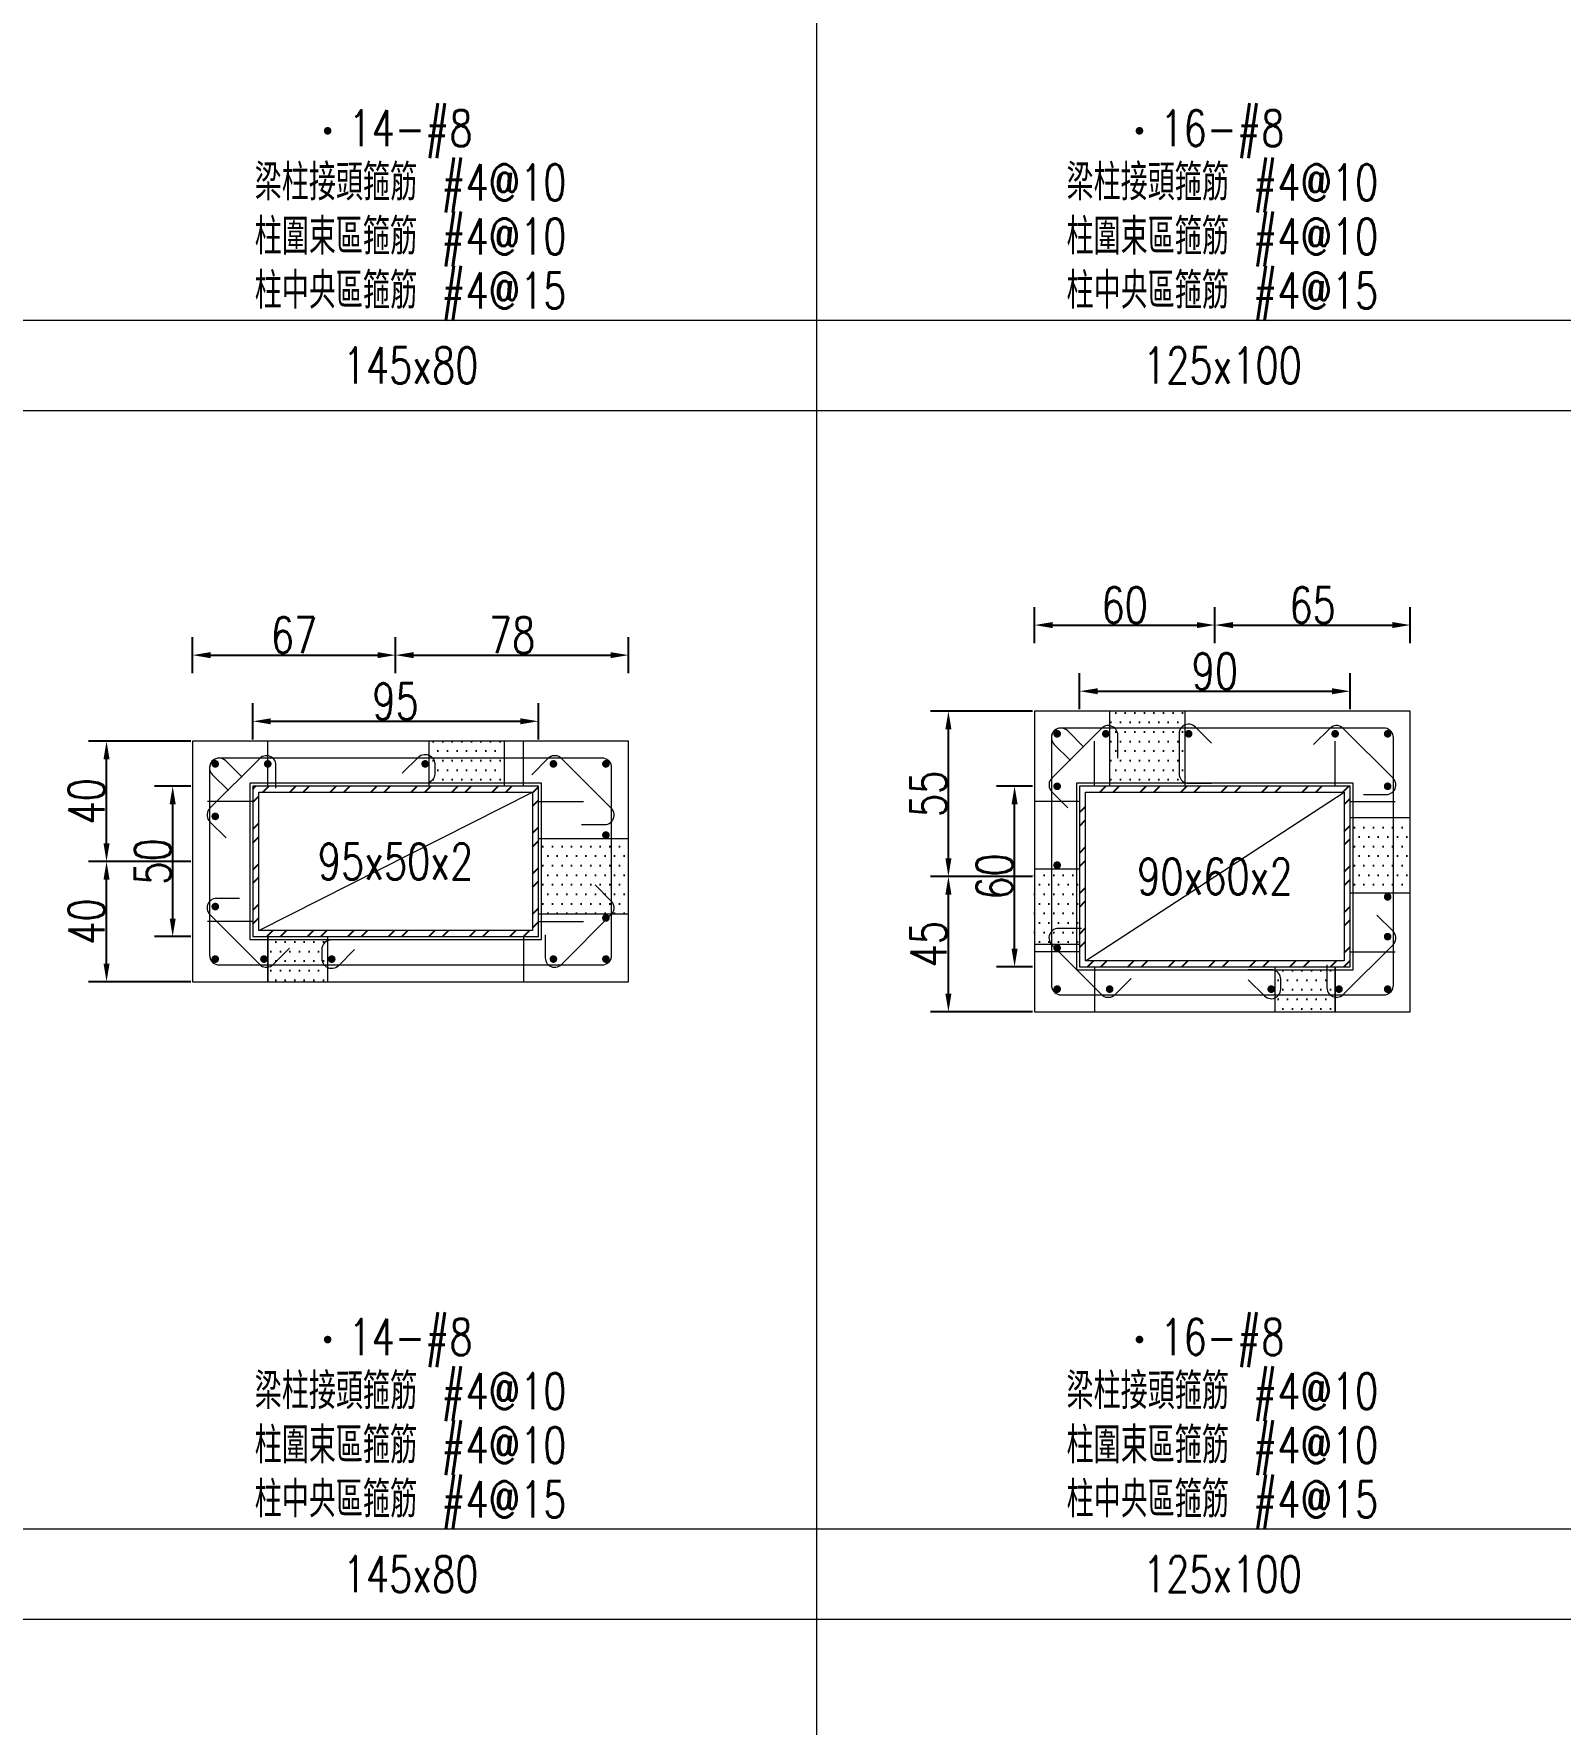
# Model space of a CAD drawing. Header units: millimetres. Extents: x 0 to 3905, y 0 to 8880.
# Drawn here: x 920 to 1427, y 7201 to 7763 of the extents above; entities that cross this region are included whole.
import ezdxf
from ezdxf.enums import TextEntityAlignment as Align

# ---------------------------------------------------------------- set-up
doc = ezdxf.new("R2010")
doc.units = ezdxf.units.MM
doc.layers.get('DEFPOINTS').update_dxf_attribs({"color": 3})
for name, color, linetype in [('Hatch線', 6, 'Continuous'), ('TC-鋼粱', 132, 'Continuous'), ('主筋斷面', 2, 'Continuous'), ('文字-主筋根數', 7, 'Continuous'), ('文字-剪力筋 中央區', 7, 'Continuous'), ('文字-剪力筋-BC', 7, 'Continuous'), ('文字-剪力筋-圍束區', 7, 'Continuous'), ('文字-斷面尺寸', 7, 'Continuous'), ('文字-輔助字', 7, 'Continuous'), ('柱斷面線', 4, 'Continuous'), ('標註字', 4, 'Continuous'), ('箍筋線', 1, 'Continuous'), ('網格線', 7, 'Continuous'), ('鋼柱', 11, 'Continuous')]:
    doc.layers.add(name, color=color, linetype=linetype)
doc.styles.add('note', font='txt.shx', dxfattribs={"width": 0.75, "height": 12})
doc.styles.add('txt', font='txt.shx', dxfattribs={"height": 0.2, "bigfont": 'chineset.shx'})
doc.dimstyles.new('RCAD_DIM', dxfattribs={"dimtxt": 12, "dimasz": 6, "dimexe": 6, "dimexo": 0.625, "dimtad": 1, "dimdec": 0, "dimdsep": 46, "dimtxsty": 'note', "dimcen": 2.5, "dimclrd": 256, "dimclre": 256, "dimclrt": 256, "dimadec": 0, "dimazin": 0, "dimtfac": 1, "dimtmove": 0, "dimatfit": 3, "dimfxl": 0, "dimtolj": 1, "dimarcsym": 0})

# ---------------------------------------------------------------- blocks, each defined once
blk = doc.blocks.new('*D654')
at = {"layer": 'DEFPOINTS', "color": 0}
for p in [(1087.5, 7534.62), (992.5, 7528), (1087.5, 7528)]:
    blk.add_point(p, dxfattribs=at)
at = {"layer": '標註字', "lineweight": -2}
for p, q in [((992.5, 7528.62), (992.5, 7540.62)), ((1087.5, 7528.62), (1087.5, 7540.62)), ((998.5, 7534.62), (1081.5, 7534.62))]:
    blk.add_line(p, q, dxfattribs=at)
at = {"layer": '標註字'}
for points in [[(998.5, 7535.62), (998.5, 7533.62), (992.5, 7534.62)], [(1081.5, 7533.62), (1081.5, 7535.62), (1087.5, 7534.62)]]:
    blk.add_solid(points, dxfattribs=at)
at = {"layer": '標註字', "insert": (1040, 7541.25), "char_height": 12, "attachment_point": 5, "style": 'note'}
blk.add_mtext('\\A1;95', dxfattribs=at)
blk = doc.blocks.new('*D655')
at = {"layer": 'DEFPOINTS', "color": 0}
for p in [(965.88, 7513), (972.5, 7513), (972.5, 7463)]:
    blk.add_point(p, dxfattribs=at)
at = {"layer": '標註字', "lineweight": -2}
for p, q in [((971.88, 7513), (959.88, 7513)), ((965.88, 7469), (965.88, 7507)), ((971.88, 7463), (959.88, 7463))]:
    blk.add_line(p, q, dxfattribs=at)
at = {"layer": '標註字'}
for points in [[(966.88, 7507), (964.88, 7507), (965.88, 7513)], [(964.88, 7469), (966.88, 7469), (965.88, 7463)]]:
    blk.add_solid(points, dxfattribs=at)
at = {"layer": '標註字', "insert": (959.25, 7488), "char_height": 12, "attachment_point": 5, "rotation": 90, "style": 'note'}
blk.add_mtext('\\A1;50', dxfattribs=at)
blk = doc.blocks.new('*D656')
at = {"layer": 'DEFPOINTS', "color": 0}
for p in [(1040, 7556.62), (972.5, 7550), (1040, 7550)]:
    blk.add_point(p, dxfattribs=at)
at = {"layer": '標註字', "lineweight": -2}
for p, q in [((972.5, 7550.62), (972.5, 7562.62)), ((1040, 7550.62), (1040, 7562.62)), ((978.5, 7556.62), (1034, 7556.62))]:
    blk.add_line(p, q, dxfattribs=at)
at = {"layer": '標註字'}
for points in [[(978.5, 7557.62), (978.5, 7555.62), (972.5, 7556.62)], [(1034, 7555.62), (1034, 7557.62), (1040, 7556.62)]]:
    blk.add_solid(points, dxfattribs=at)
at = {"layer": '標註字', "insert": (1006.25, 7563.25), "char_height": 12, "attachment_point": 5, "style": 'note'}
blk.add_mtext('\\A1;67', dxfattribs=at)
blk = doc.blocks.new('*D657')
at = {"layer": 'DEFPOINTS', "color": 0}
for p in [(1117.5, 7556.62), (1040, 7550), (1117.5, 7550)]:
    blk.add_point(p, dxfattribs=at)
at = {"layer": '標註字', "lineweight": -2}
for p, q in [((1040, 7550.62), (1040, 7562.62)), ((1117.5, 7550.62), (1117.5, 7562.62)), ((1046, 7556.62), (1111.5, 7556.62))]:
    blk.add_line(p, q, dxfattribs=at)
at = {"layer": '標註字'}
for points in [[(1046, 7557.62), (1046, 7555.62), (1040, 7556.62)], [(1111.5, 7555.62), (1111.5, 7557.62), (1117.5, 7556.62)]]:
    blk.add_solid(points, dxfattribs=at)
at = {"layer": '標註字', "insert": (1078.75, 7563.25), "char_height": 12, "attachment_point": 5, "style": 'note'}
blk.add_mtext('\\A1;78', dxfattribs=at)
blk = doc.blocks.new('*D658')
at = {"layer": 'DEFPOINTS', "color": 0}
for p in [(943.88, 7488), (972.5, 7488), (972.5, 7448)]:
    blk.add_point(p, dxfattribs=at)
at = {"layer": '標註字', "lineweight": -2}
for p, q in [((971.88, 7488), (937.88, 7488)), ((943.88, 7454), (943.88, 7482)), ((971.88, 7448), (937.88, 7448))]:
    blk.add_line(p, q, dxfattribs=at)
at = {"layer": '標註字'}
for points in [[(944.88, 7482), (942.88, 7482), (943.88, 7488)], [(942.88, 7454), (944.88, 7454), (943.88, 7448)]]:
    blk.add_solid(points, dxfattribs=at)
at = {"layer": '標註字', "insert": (937.25, 7468), "char_height": 12, "attachment_point": 5, "rotation": 90, "style": 'note'}
blk.add_mtext('\\A1;40', dxfattribs=at)
blk = doc.blocks.new('*D659')
at = {"layer": 'DEFPOINTS', "color": 0}
for p in [(943.88, 7528), (972.5, 7528), (972.5, 7488)]:
    blk.add_point(p, dxfattribs=at)
at = {"layer": '標註字', "lineweight": -2}
for p, q in [((971.88, 7528), (937.88, 7528)), ((943.88, 7494), (943.88, 7522)), ((971.88, 7488), (937.88, 7488))]:
    blk.add_line(p, q, dxfattribs=at)
at = {"layer": '標註字'}
for points in [[(944.88, 7522), (942.88, 7522), (943.88, 7528)], [(942.88, 7494), (944.88, 7494), (943.88, 7488)]]:
    blk.add_solid(points, dxfattribs=at)
at = {"layer": '標註字', "insert": (937.25, 7508), "char_height": 12, "attachment_point": 5, "rotation": 90, "style": 'note'}
blk.add_mtext('\\A1;40', dxfattribs=at)
blk = doc.blocks.new('Circle_Filled')
at = {"const_width": 0.5}
blk.add_lwpolyline([(-0.25, 0, 1), (0.25, 0, 1)], format="xyb", close=True, dxfattribs=at)
blk = doc.blocks.new('*D786')
at = {"layer": 'DEFPOINTS', "color": 0}
for p in [(1357.5, 7544.62), (1267.5, 7538), (1357.5, 7538)]:
    blk.add_point(p, dxfattribs=at)
at = {"layer": '標註字', "lineweight": -2}
for p, q in [((1267.5, 7538.62), (1267.5, 7550.62)), ((1357.5, 7538.62), (1357.5, 7550.62)), ((1273.5, 7544.62), (1351.5, 7544.62))]:
    blk.add_line(p, q, dxfattribs=at)
at = {"layer": '標註字'}
for points in [[(1273.5, 7545.62), (1273.5, 7543.62), (1267.5, 7544.62)], [(1351.5, 7543.62), (1351.5, 7545.62), (1357.5, 7544.62)]]:
    blk.add_solid(points, dxfattribs=at)
at = {"layer": '標註字', "insert": (1312.5, 7551.25), "char_height": 12, "attachment_point": 5, "style": 'note'}
blk.add_mtext('\\A1;90', dxfattribs=at)
blk = doc.blocks.new('*D787')
at = {"layer": 'DEFPOINTS', "color": 0}
for p in [(1245.88, 7513), (1252.5, 7513), (1252.5, 7453)]:
    blk.add_point(p, dxfattribs=at)
at = {"layer": '標註字', "lineweight": -2}
for p, q in [((1251.88, 7513), (1239.88, 7513)), ((1245.88, 7459), (1245.88, 7507)), ((1251.88, 7453), (1239.88, 7453))]:
    blk.add_line(p, q, dxfattribs=at)
at = {"layer": '標註字'}
for points in [[(1246.88, 7507), (1244.88, 7507), (1245.88, 7513)], [(1244.88, 7459), (1246.88, 7459), (1245.88, 7453)]]:
    blk.add_solid(points, dxfattribs=at)
at = {"layer": '標註字', "insert": (1239.25, 7483), "char_height": 12, "attachment_point": 5, "rotation": 90, "style": 'note'}
blk.add_mtext('\\A1;60', dxfattribs=at)
blk = doc.blocks.new('*D788')
at = {"layer": 'DEFPOINTS', "color": 0}
for p in [(1312.5, 7566.62), (1252.5, 7560), (1312.5, 7560)]:
    blk.add_point(p, dxfattribs=at)
at = {"layer": '標註字', "lineweight": -2}
for p, q in [((1252.5, 7560.62), (1252.5, 7572.62)), ((1312.5, 7560.62), (1312.5, 7572.62)), ((1258.5, 7566.62), (1306.5, 7566.62))]:
    blk.add_line(p, q, dxfattribs=at)
at = {"layer": '標註字'}
for points in [[(1258.5, 7567.62), (1258.5, 7565.62), (1252.5, 7566.62)], [(1306.5, 7565.62), (1306.5, 7567.62), (1312.5, 7566.62)]]:
    blk.add_solid(points, dxfattribs=at)
at = {"layer": '標註字', "insert": (1282.5, 7573.25), "char_height": 12, "attachment_point": 5, "style": 'note'}
blk.add_mtext('\\A1;60', dxfattribs=at)
blk = doc.blocks.new('*D789')
at = {"layer": 'DEFPOINTS', "color": 0}
for p in [(1377.5, 7566.62), (1312.5, 7560), (1377.5, 7560)]:
    blk.add_point(p, dxfattribs=at)
at = {"layer": '標註字', "lineweight": -2}
for p, q in [((1312.5, 7560.62), (1312.5, 7572.62)), ((1377.5, 7560.62), (1377.5, 7572.62)), ((1318.5, 7566.62), (1371.5, 7566.62))]:
    blk.add_line(p, q, dxfattribs=at)
at = {"layer": '標註字'}
for points in [[(1318.5, 7567.62), (1318.5, 7565.62), (1312.5, 7566.62)], [(1371.5, 7565.62), (1371.5, 7567.62), (1377.5, 7566.62)]]:
    blk.add_solid(points, dxfattribs=at)
at = {"layer": '標註字', "insert": (1345, 7573.25), "char_height": 12, "attachment_point": 5, "style": 'note'}
blk.add_mtext('\\A1;65', dxfattribs=at)
blk = doc.blocks.new('*D790')
at = {"layer": 'DEFPOINTS', "color": 0}
for p in [(1223.88, 7483), (1252.5, 7483), (1252.5, 7438)]:
    blk.add_point(p, dxfattribs=at)
at = {"layer": '標註字', "lineweight": -2}
for p, q in [((1251.88, 7483), (1217.88, 7483)), ((1223.88, 7444), (1223.88, 7477)), ((1251.88, 7438), (1217.88, 7438))]:
    blk.add_line(p, q, dxfattribs=at)
at = {"layer": '標註字'}
for points in [[(1224.88, 7477), (1222.88, 7477), (1223.88, 7483)], [(1222.88, 7444), (1224.88, 7444), (1223.88, 7438)]]:
    blk.add_solid(points, dxfattribs=at)
at = {"layer": '標註字', "insert": (1217.25, 7460.5), "char_height": 12, "attachment_point": 5, "rotation": 90, "style": 'note'}
blk.add_mtext('\\A1;45', dxfattribs=at)
blk = doc.blocks.new('*D791')
at = {"layer": 'DEFPOINTS', "color": 0}
for p in [(1223.88, 7538), (1252.5, 7538), (1252.5, 7483)]:
    blk.add_point(p, dxfattribs=at)
at = {"layer": '標註字', "lineweight": -2}
for p, q in [((1251.88, 7538), (1217.88, 7538)), ((1223.88, 7489), (1223.88, 7532)), ((1251.88, 7483), (1217.88, 7483))]:
    blk.add_line(p, q, dxfattribs=at)
at = {"layer": '標註字'}
for points in [[(1224.88, 7532), (1222.88, 7532), (1223.88, 7538)], [(1222.88, 7489), (1224.88, 7489), (1223.88, 7483)]]:
    blk.add_solid(points, dxfattribs=at)
at = {"layer": '標註字', "insert": (1217.25, 7510.5), "char_height": 12, "attachment_point": 5, "rotation": 90, "style": 'note'}
blk.add_mtext('\\A1;55', dxfattribs=at)

msp = doc.modelspace()

# ---------------------------------------------------------------- hatches: boundary and pattern name
at = {"layer": 'Hatch線'}
h = msp.add_hatch(dxfattribs=at)
h.set_pattern_fill('ANSI32', color=256, style=0)
h.paths.add_polyline_path([(992.5, 7463), (1087.5, 7463), (1087.5, 7513), (992.5, 7513)], flags=17)
h.paths.add_polyline_path([(994.5, 7465), (994.5, 7511), (1085.5, 7511), (1085.5, 7465)])
h = msp.add_hatch(dxfattribs=at)
h.set_pattern_fill('ANSI32', color=256, style=0)
h.paths.add_polyline_path([(1267.5, 7453), (1357.5, 7453), (1357.5, 7513), (1267.5, 7513)], flags=17)
h.paths.add_polyline_path([(1269.5, 7455), (1269.5, 7511), (1355.5, 7511), (1355.5, 7455)])
at = {"layer": 'TC-鋼粱'}
h = msp.add_hatch(dxfattribs=at)
h.set_pattern_fill('DOTS', color=256, scale=2, style=0)
h.paths.add_polyline_path([(1302.5, 7538), (1277.5, 7538), (1277.5, 7513), (1302.5, 7513)], flags=17)
h = msp.add_hatch(dxfattribs=at)
h.set_pattern_fill('DOTS', color=256, scale=2, style=0)
h.paths.add_polyline_path([(1076.11, 7528), (1051.11, 7528), (1051.11, 7513), (1076.11, 7513)], flags=17)
h = msp.add_hatch(dxfattribs=at)
h.set_pattern_fill('DOTS', color=256, scale=2, style=0)
h.paths.add_polyline_path([(1377.5, 7477.5), (1377.5, 7502.5), (1357.5, 7502.5), (1357.5, 7477.5)], flags=17)
h = msp.add_hatch(dxfattribs=at)
h.set_pattern_fill('DOTS', color=256, scale=2, style=0)
h.paths.add_polyline_path([(1117.5, 7470.5), (1117.5, 7495.5), (1087.5, 7495.5), (1087.5, 7470.5)], flags=17)
h = msp.add_hatch(dxfattribs=at)
h.set_pattern_fill('DOTS', color=256, scale=2, style=0)
h.paths.add_polyline_path([(1252.5, 7485.5), (1252.5, 7460.5), (1267.5, 7460.5), (1267.5, 7485.5)], flags=17)
h = msp.add_hatch(dxfattribs=at)
h.set_pattern_fill('DOTS', color=256, scale=2, style=0)
h.paths.add_polyline_path([(997.5, 7448), (1017.5, 7448), (1017.5, 7463), (997.5, 7463)], flags=17)
h = msp.add_hatch(dxfattribs=at)
h.set_pattern_fill('DOTS', color=256, scale=2, style=0)
h.paths.add_polyline_path([(1332.5, 7438), (1352.5, 7438), (1352.5, 7453), (1332.5, 7453)], flags=17)

# ---------------------------------------------------------------- linework, layer by layer
at = {"layer": 'DEFPOINTS', "lineweight": 5}
for points in [[(997.5, 7513), (997.5, 7528)], [(1082.5, 7513), (1082.5, 7528)], [(1272.5, 7513), (1272.5, 7528)], [(1352.5, 7513), (1352.5, 7528)], [(992.5, 7462), (1088.5, 7462), (1088.5, 7514), (991.5, 7514), (991.5, 7462), (992.5, 7462)], [(994.5, 7465), (1085.5, 7511)], [(1267.5, 7452), (1358.5, 7452), (1358.5, 7514), (1266.5, 7514), (1266.5, 7452), (1267.5, 7452)], [(1269.5, 7455), (1355.5, 7511)], [(992.5, 7508), (977.5, 7508)], [(1087.5, 7508), (1102.5, 7508)], [(1267.5, 7508), (1252.5, 7508)], [(1357.5, 7508), (1372.5, 7508)], [(992.5, 7468), (977.5, 7468)], [(1087.5, 7468), (1102.5, 7468)], [(997.5, 7463), (997.5, 7448)], [(1082.5, 7463), (1082.5, 7448)], [(1267.5, 7458), (1252.5, 7458)], [(1357.5, 7458), (1372.5, 7458)], [(1272.5, 7453), (1272.5, 7438)], [(1352.5, 7453), (1352.5, 7438)]]:
    msp.add_lwpolyline(points, dxfattribs=at)
at = {"layer": 'TC-鋼粱', "lineweight": 5}
for points in [[(1277.5, 7538), (1277.5, 7513)], [(1302.5, 7538), (1302.5, 7513)], [(1051.11, 7528), (1051.11, 7513)], [(1076.11, 7528), (1076.11, 7513)], [(1377.5, 7502.5), (1357.5, 7502.5)], [(1117.5, 7495.5), (1087.5, 7495.5)], [(1252.5, 7485.5), (1267.5, 7485.5)], [(1377.5, 7477.5), (1357.5, 7477.5)], [(1117.5, 7470.5), (1087.5, 7470.5)], [(997.5, 7448), (997.5, 7463)], [(1017.5, 7448), (1017.5, 7463)], [(1252.5, 7460.5), (1267.5, 7460.5)], [(1332.5, 7438), (1332.5, 7453)], [(1352.5, 7438), (1352.5, 7453)]]:
    msp.add_lwpolyline(points, dxfattribs=at)
at = {"layer": '柱斷面線', "lineweight": 5}
for points in [[(1252.5, 7438), (1377.5, 7438), (1377.5, 7538), (1252.5, 7538), (1252.5, 7438)], [(972.5, 7448), (1117.5, 7448), (1117.5, 7528), (972.5, 7528), (972.5, 7448)]]:
    msp.add_lwpolyline(points, dxfattribs=at)
at = {"layer": '箍筋線', "lineweight": 5}
for points in [[(1311.4, 7527.32), (1306.01, 7532.71), (1305.61, 7533.05), (1305.15, 7533.32), (1304.65, 7533.51), (1304.13, 7533.62), (1303.59, 7533.63), (1303.06, 7533.56), (1302.55, 7533.39), (1302.08, 7533.15), (1301.65, 7532.83), (1301.29, 7532.44), (1300.99, 7532), (1300.77, 7531.51), (1300.64, 7530.99), (1300.59, 7530.46), (1300.59, 7517.17), (1300.64, 7516.62), (1300.79, 7516.09), (1301.02, 7515.59), (1301.34, 7515.13), (1301.73, 7514.74), (1302.18, 7514.43), (1302.68, 7514.19), (1303.22, 7514.05), (1303.77, 7514), (1311.39, 7514)], [(1280.23, 7522.39), (1280.23, 7530.01), (1280.18, 7530.54), (1280.05, 7531.06), (1279.83, 7531.55), (1279.53, 7531.99), (1279.17, 7532.38), (1278.74, 7532.7), (1278.27, 7532.94), (1277.76, 7533.11), (1277.23, 7533.18), (1276.7, 7533.17), (1276.17, 7533.06), (1275.67, 7532.87), (1275.21, 7532.6), (1274.81, 7532.26), (1258.24, 7515.69), (1257.89, 7515.27), (1257.61, 7514.79), (1257.42, 7514.27), (1257.33, 7513.73), (1257.33, 7513.17), (1257.42, 7512.63), (1257.61, 7512.11), (1257.89, 7511.63), (1258.24, 7511.2), (1263.63, 7505.82)], [(1268.94, 7526.05), (1263.56, 7531.44), (1263.15, 7531.78), (1262.69, 7532.05), (1262.19, 7532.24), (1261.67, 7532.35), (1261.13, 7532.36), (1260.6, 7532.29), (1260.09, 7532.12), (1259.62, 7531.88), (1259.19, 7531.56), (1258.83, 7531.17), (1258.53, 7530.73), (1258.31, 7530.24), (1258.18, 7529.72), (1258.13, 7529.19), (1258.13, 7446.81), (1258.18, 7446.26), (1258.33, 7445.72), (1258.56, 7445.22), (1258.88, 7444.77), (1259.27, 7444.38), (1259.72, 7444.06), (1260.22, 7443.83), (1260.76, 7443.68), (1261.31, 7443.63), (1368.69, 7443.63), (1369.24, 7443.68), (1369.78, 7443.83), (1370.28, 7444.06), (1370.73, 7444.38), (1371.12, 7444.77), (1371.44, 7445.22), (1371.67, 7445.72), (1371.82, 7446.26), (1371.87, 7446.81), (1371.87, 7529.19), (1371.82, 7529.74), (1371.67, 7530.28), (1371.44, 7530.78), (1371.12, 7531.23), (1370.73, 7531.62), (1370.28, 7531.94), (1369.78, 7532.17), (1369.24, 7532.32), (1368.69, 7532.37), (1261.31, 7532.37), (1260.78, 7532.32), (1260.26, 7532.19), (1259.77, 7531.97), (1259.33, 7531.67), (1258.94, 7531.31), (1258.62, 7530.88), (1258.38, 7530.41), (1258.21, 7529.9), (1258.14, 7529.37), (1258.15, 7528.83), (1258.26, 7528.31), (1258.45, 7527.81), (1258.72, 7527.35), (1259.06, 7526.94), (1264.45, 7521.56)], [(1361.89, 7510.27), (1369.51, 7510.27), (1370.04, 7510.32), (1370.56, 7510.45), (1371.05, 7510.67), (1371.49, 7510.97), (1371.88, 7511.33), (1372.2, 7511.76), (1372.44, 7512.23), (1372.61, 7512.74), (1372.68, 7513.27), (1372.67, 7513.8), (1372.56, 7514.33), (1372.37, 7514.83), (1372.1, 7515.29), (1371.76, 7515.69), (1355.19, 7532.26), (1354.77, 7532.61), (1354.29, 7532.89), (1353.77, 7533.08), (1353.23, 7533.17), (1352.67, 7533.17), (1352.13, 7533.08), (1351.61, 7532.89), (1351.13, 7532.61), (1350.7, 7532.26), (1345.32, 7526.87)], [(1000.23, 7512.39), (1000.23, 7520.01), (1000.18, 7520.54), (1000.05, 7521.06), (999.83, 7521.55), (999.53, 7521.99), (999.17, 7522.38), (998.74, 7522.7), (998.27, 7522.94), (997.76, 7523.11), (997.23, 7523.18), (996.7, 7523.17), (996.17, 7523.06), (995.67, 7522.87), (995.21, 7522.6), (994.81, 7522.26), (978.24, 7505.69), (977.89, 7505.27), (977.61, 7504.79), (977.42, 7504.27), (977.33, 7503.73), (977.33, 7503.17), (977.42, 7502.63), (977.61, 7502.11), (977.89, 7501.63), (978.24, 7501.2), (983.63, 7495.82)], [(988.94, 7516.05), (983.56, 7521.44), (983.15, 7521.78), (982.69, 7522.05), (982.19, 7522.24), (981.67, 7522.35), (981.13, 7522.36), (980.6, 7522.29), (980.09, 7522.12), (979.62, 7521.88), (979.19, 7521.56), (978.83, 7521.17), (978.53, 7520.73), (978.31, 7520.24), (978.18, 7519.72), (978.14, 7519.19), (978.14, 7456.81), (978.18, 7456.26), (978.33, 7455.72), (978.56, 7455.22), (978.88, 7454.77), (979.27, 7454.38), (979.72, 7454.06), (980.22, 7453.83), (980.76, 7453.68), (981.31, 7453.63), (1108.69, 7453.63), (1109.24, 7453.68), (1109.78, 7453.83), (1110.28, 7454.06), (1110.73, 7454.38), (1111.12, 7454.77), (1111.44, 7455.22), (1111.67, 7455.72), (1111.82, 7456.26), (1111.86, 7456.81), (1111.86, 7519.19), (1111.82, 7519.74), (1111.67, 7520.28), (1111.44, 7520.78), (1111.12, 7521.23), (1110.73, 7521.62), (1110.28, 7521.94), (1109.78, 7522.17), (1109.24, 7522.32), (1108.69, 7522.37), (981.31, 7522.37), (980.78, 7522.32), (980.26, 7522.19), (979.77, 7521.97), (979.33, 7521.67), (978.94, 7521.31), (978.62, 7520.88), (978.38, 7520.41), (978.21, 7519.9), (978.14, 7519.37), (978.15, 7518.83), (978.26, 7518.31), (978.45, 7517.81), (978.72, 7517.35), (979.06, 7516.94), (984.45, 7511.56)], [(1042.2, 7517.32), (1047.59, 7522.71), (1048, 7523.05), (1048.46, 7523.32), (1048.96, 7523.51), (1049.48, 7523.62), (1050.01, 7523.63), (1050.54, 7523.56), (1051.05, 7523.39), (1051.52, 7523.15), (1051.95, 7522.83), (1052.32, 7522.44), (1052.61, 7522), (1052.83, 7521.51), (1052.97, 7520.99), (1053.01, 7520.46), (1053.01, 7517.17), (1052.96, 7516.62), (1052.82, 7516.09), (1052.59, 7515.59), (1052.27, 7515.13), (1051.88, 7514.74), (1051.42, 7514.43), (1050.92, 7514.19), (1050.39, 7514.05), (1049.84, 7514), (1042.22, 7514)], [(1101.89, 7500.27), (1109.51, 7500.27), (1110.04, 7500.32), (1110.56, 7500.45), (1111.05, 7500.67), (1111.49, 7500.97), (1111.88, 7501.33), (1112.2, 7501.76), (1112.44, 7502.23), (1112.61, 7502.74), (1112.68, 7503.27), (1112.67, 7503.8), (1112.56, 7504.33), (1112.37, 7504.83), (1112.1, 7505.29), (1111.76, 7505.69), (1095.19, 7522.26), (1094.77, 7522.61), (1094.29, 7522.89), (1093.77, 7523.08), (1093.23, 7523.17), (1092.67, 7523.17), (1092.13, 7523.08), (1091.61, 7522.89), (1091.13, 7522.61), (1090.7, 7522.26), (1085.32, 7516.87)], [(1089.77, 7463.61), (1089.77, 7455.99), (1089.82, 7455.46), (1089.95, 7454.94), (1090.17, 7454.45), (1090.47, 7454.01), (1090.83, 7453.62), (1091.26, 7453.3), (1091.73, 7453.06), (1092.24, 7452.89), (1092.77, 7452.82), (1093.3, 7452.83), (1093.83, 7452.94), (1094.33, 7453.13), (1094.79, 7453.4), (1095.19, 7453.74), (1111.76, 7470.31), (1112.11, 7470.73), (1112.39, 7471.21), (1112.58, 7471.73), (1112.67, 7472.27), (1112.67, 7472.83), (1112.58, 7473.37), (1112.39, 7473.89), (1112.11, 7474.37), (1111.76, 7474.8), (1106.37, 7480.18)], [(988.11, 7475.73), (980.49, 7475.73), (979.96, 7475.68), (979.44, 7475.55), (978.95, 7475.33), (978.51, 7475.03), (978.12, 7474.67), (977.8, 7474.24), (977.56, 7473.77), (977.39, 7473.26), (977.32, 7472.73), (977.33, 7472.2), (977.44, 7471.67), (977.63, 7471.17), (977.9, 7470.71), (978.24, 7470.31), (994.81, 7453.74), (995.23, 7453.39), (995.71, 7453.11), (996.23, 7452.92), (996.77, 7452.83), (997.33, 7452.83), (997.87, 7452.92), (998.39, 7453.11), (998.87, 7453.39), (999.3, 7453.74), (1004.68, 7459.13)], [(1349.77, 7453.61), (1349.77, 7445.99), (1349.82, 7445.46), (1349.95, 7444.94), (1350.17, 7444.45), (1350.47, 7444.01), (1350.83, 7443.62), (1351.26, 7443.3), (1351.73, 7443.06), (1352.24, 7442.89), (1352.77, 7442.82), (1353.3, 7442.83), (1353.83, 7442.94), (1354.33, 7443.13), (1354.79, 7443.4), (1355.19, 7443.74), (1371.76, 7460.31), (1372.11, 7460.73), (1372.39, 7461.21), (1372.58, 7461.73), (1372.67, 7462.27), (1372.67, 7462.83), (1372.58, 7463.37), (1372.39, 7463.89), (1372.11, 7464.37), (1371.76, 7464.8), (1366.37, 7470.18)], [(1026.4, 7458.68), (1021.01, 7453.29), (1020.61, 7452.95), (1020.15, 7452.68), (1019.65, 7452.49), (1019.13, 7452.38), (1018.59, 7452.37), (1018.06, 7452.44), (1017.55, 7452.61), (1017.08, 7452.85), (1016.65, 7453.17), (1016.29, 7453.56), (1015.99, 7454), (1015.77, 7454.49), (1015.64, 7455.01), (1015.59, 7455.54), (1015.59, 7458.83), (1015.64, 7459.38), (1015.79, 7459.91), (1016.02, 7460.41), (1016.34, 7460.87), (1016.73, 7461.26), (1017.18, 7461.57), (1017.68, 7461.81), (1018.22, 7461.95), (1018.77, 7462), (1026.39, 7462)], [(1268.11, 7465.73), (1260.49, 7465.73), (1259.96, 7465.68), (1259.44, 7465.55), (1258.95, 7465.33), (1258.51, 7465.03), (1258.12, 7464.67), (1257.8, 7464.24), (1257.56, 7463.77), (1257.39, 7463.26), (1257.32, 7462.73), (1257.33, 7462.2), (1257.44, 7461.67), (1257.63, 7461.17), (1257.9, 7460.71), (1258.24, 7460.31), (1274.81, 7443.74), (1275.23, 7443.39), (1275.71, 7443.11), (1276.23, 7442.92), (1276.77, 7442.83), (1277.33, 7442.83), (1277.87, 7442.92), (1278.39, 7443.11), (1278.87, 7443.39), (1279.3, 7443.74), (1284.68, 7449.13)], [(1323.6, 7448.68), (1328.98, 7443.29), (1329.39, 7442.95), (1329.85, 7442.68), (1330.35, 7442.49), (1330.87, 7442.38), (1331.41, 7442.37), (1331.94, 7442.44), (1332.44, 7442.61), (1332.92, 7442.85), (1333.35, 7443.17), (1333.71, 7443.56), (1334.01, 7444), (1334.23, 7444.49), (1334.36, 7445.01), (1334.4, 7445.54), (1334.4, 7448.83), (1334.36, 7449.38), (1334.21, 7449.91), (1333.98, 7450.41), (1333.66, 7450.87), (1333.27, 7451.26), (1332.82, 7451.57), (1332.32, 7451.81), (1331.78, 7451.95), (1331.23, 7452), (1323.61, 7452)]]:
    msp.add_lwpolyline(points, dxfattribs=at)
at = {"layer": '網格線', "lineweight": 5}
for points in [[(1180, 8040), (1180, 7668)], [(910, 7668), (1180, 7668)], [(1180, 7668), (1450, 7668)], [(1180, 7668), (1180, 7638)], [(910, 7638), (1180, 7638)], [(1180, 7638), (1450, 7638)], [(1180, 7638), (1180, 7266)], [(910, 7266), (1180, 7266)], [(1180, 7266), (1450, 7266)], [(1180, 7266), (1180, 7236)], [(910, 7236), (1180, 7236)], [(1180, 7236), (1450, 7236)], [(1180, 7236), (1180, 6864)]]:
    msp.add_lwpolyline(points, dxfattribs=at)
at = {"layer": '鋼柱', "lineweight": 5}
for points in [[(992.5, 7463), (1087.5, 7463), (1087.5, 7513), (992.5, 7513), (992.5, 7463)], [(994.5, 7465), (994.5, 7511), (1085.5, 7511), (1085.5, 7465), (994.5, 7465)], [(1267.5, 7453), (1357.5, 7453), (1357.5, 7513), (1267.5, 7513), (1267.5, 7453)], [(1269.5, 7455), (1269.5, 7511), (1355.5, 7511), (1355.5, 7455), (1269.5, 7455)]]:
    msp.add_lwpolyline(points, dxfattribs=at)

# ---------------------------------------------------------------- block references
at = {"layer": '主筋斷面', "lineweight": 5, "xscale": 2.539999961853027, "yscale": 2.539999961853027}
for p in [(1017.42, 7731), (1287.42, 7731), (1260.04, 7530.46), (1276.23, 7530.46), (1303.77, 7530.46), (1352.5, 7530.46), (1369.96, 7530.46), (980.04, 7520.46), (997.5, 7520.46), (1049.84, 7520.46), (1092.5, 7520.46), (1109.96, 7520.46), (1260.04, 7513), (1369.96, 7513), (980.04, 7503), (1109.96, 7496.77), (1260.04, 7486.77), (1369.96, 7476.23), (980.04, 7473), (1109.96, 7469.23), (1260.04, 7459.23), (1369.96, 7463), (980.04, 7455.54), (996.23, 7455.54), (1018.77, 7455.54), (1092.5, 7455.54), (1109.96, 7455.54), (1260.04, 7445.54), (1277.5, 7445.54), (1331.23, 7445.54), (1353.77, 7445.54), (1369.96, 7445.54), (1017.42, 7329), (1287.42, 7329)]:
    msp.add_blockref('Circle_Filled', p, dxfattribs=at)

# ---------------------------------------------------------------- texts
at = {"layer": '文字-主筋根數', "style": 'txt', "width": 0.75}
for s, p in [('14-#8', (1045, 7731)), ('16-#8', (1315, 7731)), ('14-#8', (1045, 7329)), ('16-#8', (1315, 7329))]:
    msp.add_text(s, height=12, dxfattribs=at).set_placement(p, align=Align.MIDDLE)
at = {"layer": '文字-剪力筋 中央區', "style": 'txt', "width": 0.75}
for p in [(1045, 7677), (1315, 7677), (1045, 7275), (1315, 7275)]:
    msp.add_text('柱中央區箍筋 #4@15', height=12, dxfattribs=at).set_placement(p, align=Align.MIDDLE)
at = {"layer": '文字-剪力筋-BC', "style": 'txt', "width": 0.75}
for p in [(1045, 7713), (1315, 7713), (1045, 7311), (1315, 7311)]:
    msp.add_text('梁柱接頭箍筋 #4@10', height=12, dxfattribs=at).set_placement(p, align=Align.MIDDLE)
at = {"layer": '文字-剪力筋-圍束區', "style": 'txt', "width": 0.75}
for p in [(1045, 7695), (1315, 7695), (1045, 7293), (1315, 7293)]:
    msp.add_text('柱圍束區箍筋 #4@10', height=12, dxfattribs=at).set_placement(p, align=Align.MIDDLE)
at = {"layer": '文字-斷面尺寸', "style": 'txt', "width": 0.75}
for s, p in [('145x80', (1045, 7653)), ('125x100', (1315, 7653)), ('145x80', (1045, 7251)), ('125x100', (1315, 7251))]:
    msp.add_text(s, height=12, dxfattribs=at).set_placement(p, align=Align.MIDDLE)
at = {"layer": '文字-輔助字', "style": 'txt', "width": 0.75}
for s, p in [('95x50x2', (1040, 7488)), ('90x60x2', (1312.5, 7483))]:
    msp.add_text(s, height=12, dxfattribs=at).set_placement(p, align=Align.MIDDLE)

# ---------------------------------------------------------------- dimensions: what is measured, and where the dimension line sits
at = {"layer": '標註字'}
for base, p1, p2, picture, middle in [((1312.5, 7566.62), (1252.5, 7560), (1312.5, 7560), '*D788', (1282.5, 7573.25)), ((1377.5, 7566.62), (1312.5, 7560), (1377.5, 7560), '*D789', (1345, 7573.25)), ((1039.9999, 7556.625), (972.5, 7550), (1039.9999, 7550), '*D656', (1006.25, 7563.25)), ((1117.5, 7556.625), (1039.9999, 7550), (1117.5, 7550), '*D657', (1078.75, 7563.25)), ((1357.5, 7544.62), (1267.5, 7538), (1357.5, 7538), '*D786', (1312.5, 7551.25)), ((1087.5, 7534.62), (992.5, 7528), (1087.5, 7528), '*D654', (1040, 7541.25))]:
    dim = msp.add_linear_dim(base=base, p1=p1, p2=p2, dimstyle='RCAD_DIM', dxfattribs=at)
    dim.commit()
    dim.dimension.update_dxf_attribs({"geometry": picture, "text_midpoint": middle})
for base, p1, p2, picture, middle in [((1223.88, 7538), (1252.5, 7483), (1252.5, 7538), '*D791', (1217.25, 7510.5)), ((943.88, 7528), (972.5, 7488), (972.5, 7528), '*D659', (937.25, 7508)), ((965.88, 7513), (972.5, 7463), (972.5, 7513), '*D655', (959.25, 7488)), ((1245.88, 7513), (1252.5, 7453), (1252.5, 7513), '*D787', (1239.25, 7483)), ((943.88, 7488), (972.5, 7448), (972.5, 7488), '*D658', (937.25, 7468)), ((1223.88, 7483), (1252.5, 7438), (1252.5, 7483), '*D790', (1217.25, 7460.5))]:
    dim = msp.add_linear_dim(base=base, p1=p1, p2=p2, angle=90, dimstyle='RCAD_DIM', dxfattribs=at)
    dim.commit()
    dim.dimension.update_dxf_attribs({"geometry": picture, "text_midpoint": middle})

doc.saveas('drawing.dxf')
